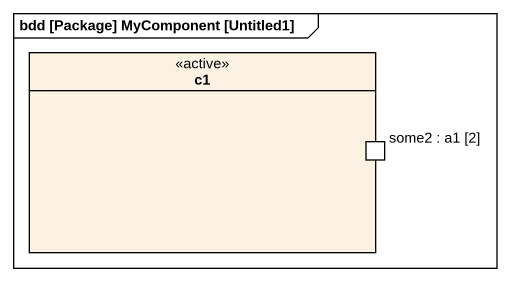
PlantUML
@startuml
mainframe bdd [Package] MyComponent [Untitled1]
rectangle c1 <<active>> {
  port "some2 : a1 [2]" as some2_a1_2
}
@enduml
